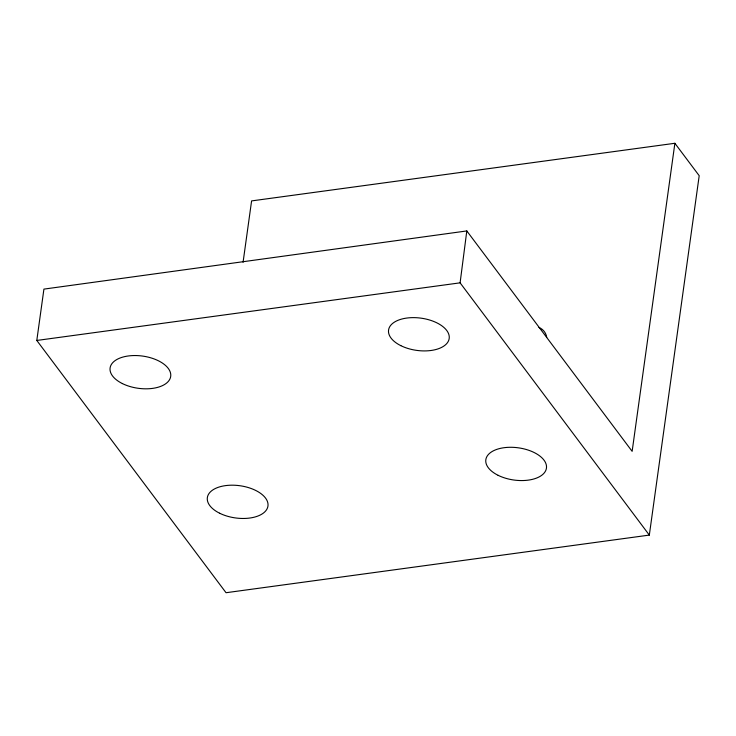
<?xml version="1.0" encoding="UTF-8"?>
<svg xmlns="http://www.w3.org/2000/svg" width="736" height="736" viewBox="0 0 736 736"><rect width="100%" height="100%" fill="white"/><g stroke="black" fill="none" stroke-linecap="round" stroke-linejoin="round"><path stroke-width="1.1" d="M649.327 535.09L460.101 282.836L466.808 230.938L43.921 289.11L36.8 340.455L226.035 592.719L649.327 535.09L699.2 175.702L674.884 143.281L251.592 200.91L243.073 262.292M674.884 143.281L632.141 451.343L466.808 230.938M36.8 340.455L460.101 282.836M538.954 327.428A22.025 16.505 -36.9 0 1 546.738 337.373M400.844 345.662A30.59 16.256 7.9 0 0 449.08 339.094A30.59 16.256 7.9 0 0 406.732 318.062A30.59 16.256 7.9 0 0 400.844 345.662M498.097 475.309A30.59 16.256 7.9 0 0 546.333 468.74A30.59 16.256 7.9 0 0 503.985 447.718A30.59 16.256 7.9 0 0 498.097 475.309M219.613 513.213A30.59 16.256 7.9 0 0 267.849 506.644A30.59 16.256 7.9 0 0 225.501 485.622A30.59 16.256 7.9 0 0 219.613 513.213M122.36 383.566A30.59 16.256 7.9 0 0 170.596 376.998A30.59 16.256 7.9 0 0 128.239 355.976A30.59 16.256 7.9 0 0 122.36 383.566"/></g></svg>
